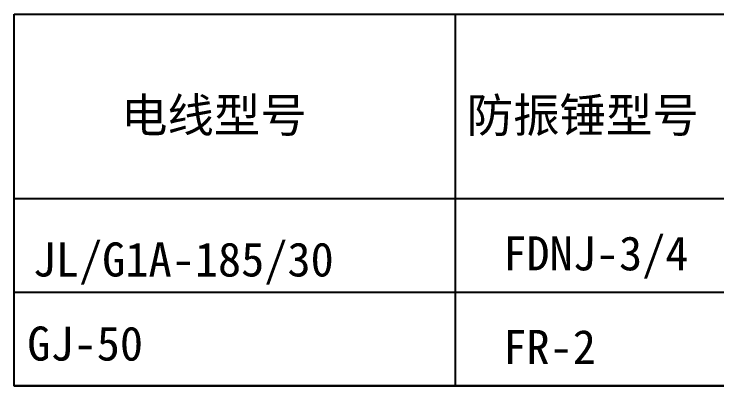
# Model space of a CAD drawing. Extents: x 457 to 4918, y -67 to 391.
# Drawn here: x 4732.6 to 4794.6, y 43.9 to 76.7 of the extents above; entities that cross this region are included whole.
import ezdxf

# ---------------------------------------------------------------- set-up
doc = ezdxf.new("R2010")
doc.units = 0
doc.header["$LTSCALE"] = 40
doc.header["$MEASUREMENT"] = 0
doc.layers.get('0').update_dxf_attribs({"linetype": 'CONTINUOUS'})
doc.styles.add('图签 宋体3', font='', dxfattribs={"height": 3})
doc.styles.get('图签 宋体3').set_extended_font_data('SimSun')

msp = doc.modelspace()

# ---------------------------------------------------------------- linework, layer by layer
at = {"color": 7}
for p, q in [((4771.47, 76.657), (4771.47, 43.913)), ((4732.604, 60.409), (4895.127, 60.409)), ((4732.604, 60.409), (4793.06, 60.409)), ((4732.604, 52.161), (4895.127, 52.161)), ((4732.604, 43.913), (4895.127, 43.913)), ((4732.604, 43.913), (4895.127, 43.913))]:
    msp.add_line(p, q, dxfattribs=at)
msp.add_lwpolyline([(4732.604, 76.657), (4895.127, 76.657), (4895.127, 43.913), (4732.604, 43.913)], close=True, dxfattribs=at)

# ---------------------------------------------------------------- texts
at = {"color": 7, "style": '图签 宋体3'}
for s, p in [('电线型号', (4742.03, 66.251)), ('防振锤型号', (4772.496, 66.251)), ('FDNJ-3/4', (4775.719, 54.089)), ('JL/G1A-185/30', (4734.25, 53.549)), ('GJ-50', (4733.769, 46.145)), ('FR-2', (4775.719, 45.846))]:
    msp.add_text(s, height=3, dxfattribs=at).set_placement(p)

doc.saveas('drawing.dxf')
